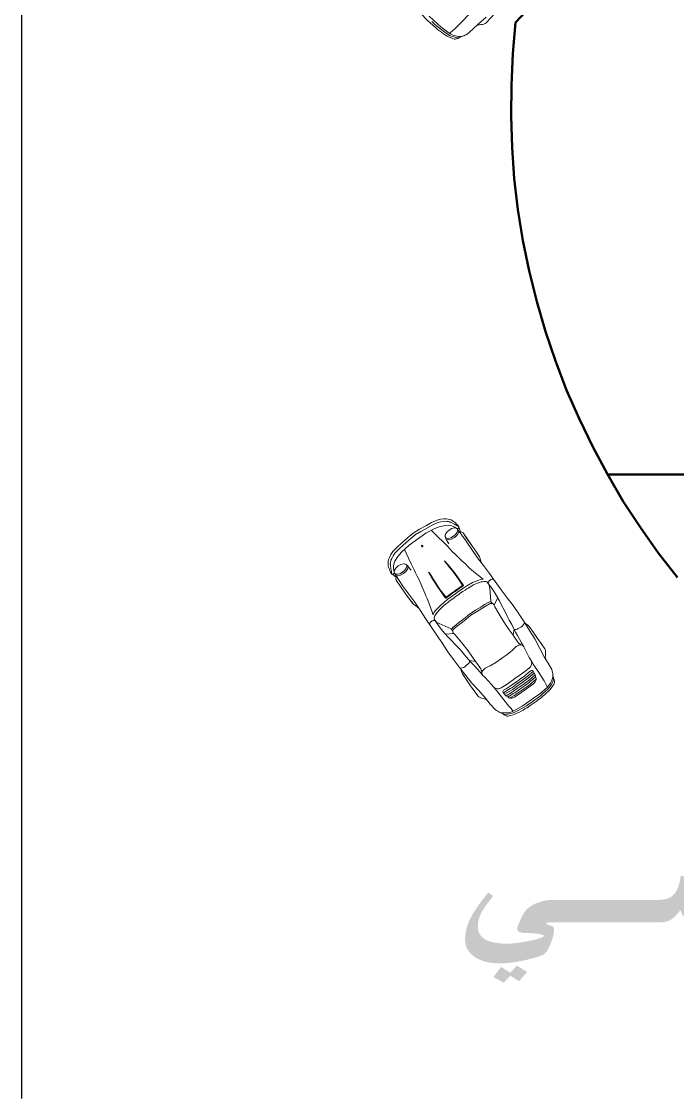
# Model space of a CAD drawing. Header units: metres. Extents: x -24.2 to 51.5, y -28.6 to 30.1.
# Drawn here: x -24.25 to -12.29, y -28.57 to -8.94 of the extents above; entities that cross this region are included whole.
import ezdxf

# ---------------------------------------------------------------- set-up
doc = ezdxf.new("R2010")
doc.units = ezdxf.units.M
for name, color, linetype in [('GF-BLACK', 250, 'Continuous'), ('GF-GRAY', 8, 'Continuous'), ('GF-TEXT-PDF', 200, 'Continuous')]:
    doc.layers.add(name, color=color, linetype=linetype)

msp = doc.modelspace()

# ---------------------------------------------------------------- hatches: boundary and pattern name
at = {"layer": 'GF-TEXT-PDF', "true_color": 0xb82e00}
h = msp.add_hatch(color=22, dxfattribs=at)
h.paths.add_polyline_path([(-10.355, -25.36), (-11.953, -25.36), (-11.964, -25.36), (-11.975, -25.359), (-11.985, -25.358), (-11.996, -25.357), (-12.006, -25.356), (-12.016, -25.354), (-12.026, -25.352), (-12.035, -25.35), (-12.045, -25.348), (-12.054, -25.345), (-12.062, -25.342), (-12.071, -25.338), (-12.079, -25.335), (-12.087, -25.331), (-12.095, -25.326), (-12.103, -25.322), (-12.11, -25.317), (-12.117, -25.312), (-12.124, -25.306), (-12.13, -25.301), (-12.135, -25.296), (-12.141, -25.29), (-12.147, -25.284), (-12.152, -25.278), (-12.158, -25.272), (-12.163, -25.265), (-12.168, -25.258), (-12.173, -25.251), (-12.178, -25.244), (-12.183, -25.236), (-12.188, -25.228), (-12.193, -25.219), (-12.198, -25.211), (-12.203, -25.202), (-12.207, -25.193), (-12.212, -25.183), (-12.216, -25.174), (-12.221, -25.164), (-12.225, -25.153), (-12.229, -25.143), (-12.233, -25.132), (-12.241, -25.143), (-12.249, -25.154), (-12.257, -25.164), (-12.265, -25.174), (-12.273, -25.184), (-12.281, -25.194), (-12.289, -25.203), (-12.297, -25.212), (-12.304, -25.221), (-12.312, -25.229), (-12.32, -25.237), (-12.328, -25.245), (-12.335, -25.252), (-12.343, -25.259), (-12.35, -25.266), (-12.358, -25.273), (-12.366, -25.279), (-12.373, -25.285), (-12.381, -25.291), (-12.388, -25.296), (-12.395, -25.301), (-12.403, -25.306), (-12.41, -25.31), (-12.417, -25.314), (-12.424, -25.318), (-12.432, -25.322), (-12.439, -25.325), (-12.447, -25.328), (-12.455, -25.331), (-12.463, -25.334), (-12.471, -25.337), (-12.479, -25.34), (-12.488, -25.342), (-12.497, -25.344), (-12.506, -25.346), (-12.515, -25.348), (-12.524, -25.35), (-12.534, -25.352), (-12.543, -25.353), (-12.553, -25.354), (-12.564, -25.355), (-12.574, -25.356), (-12.584, -25.357), (-12.595, -25.357), (-12.606, -25.358), (-12.617, -25.358), (-12.629, -25.358), (-12.844, -25.36), (-12.844, -24.949), (-12.629, -24.948), (-12.614, -24.948), (-12.6, -24.947), (-12.586, -24.947), (-12.573, -24.945), (-12.559, -24.944), (-12.546, -24.942), (-12.534, -24.94), (-12.521, -24.938), (-12.509, -24.936), (-12.497, -24.933), (-12.486, -24.93), (-12.475, -24.926), (-12.464, -24.922), (-12.453, -24.918), (-12.443, -24.914), (-12.433, -24.909), (-12.423, -24.904), (-12.414, -24.899), (-12.404, -24.893), (-12.396, -24.887), (-12.387, -24.881), (-12.379, -24.875), (-12.371, -24.868), (-12.363, -24.861), (-12.354, -24.852), (-12.346, -24.843), (-12.338, -24.833), (-12.33, -24.822), (-12.322, -24.812), (-12.315, -24.8), (-12.308, -24.788), (-12.301, -24.776), (-12.294, -24.763), (-12.288, -24.75), (-12.282, -24.736), (-12.276, -24.722), (-12.271, -24.707), (-12.266, -24.691), (-12.261, -24.675), (-12.256, -24.659), (-12.251, -24.642), (-12.247, -24.624), (-12.243, -24.606), (-12.239, -24.588), (-12.236, -24.569), (-12.233, -24.549), (-12.23, -24.529), (-12.227, -24.509), (-12.125, -24.524), (-12.126, -24.536), (-12.127, -24.547), (-12.127, -24.558), (-12.128, -24.568), (-12.129, -24.578), (-12.129, -24.587), (-12.13, -24.595), (-12.13, -24.604), (-12.131, -24.611), (-12.131, -24.623), (-12.132, -24.635), (-12.133, -24.647), (-12.133, -24.658), (-12.134, -24.669), (-12.134, -24.68), (-12.135, -24.69), (-12.135, -24.701), (-12.136, -24.71), (-12.136, -24.72), (-12.136, -24.729), (-12.136, -24.738), (-12.137, -24.747), (-12.137, -24.755), (-12.137, -24.763), (-12.137, -24.77), (-12.137, -24.782), (-12.136, -24.793), (-12.135, -24.803), (-12.134, -24.813), (-12.132, -24.823), (-12.13, -24.833), (-12.127, -24.842), (-12.124, -24.851), (-12.12, -24.859), (-12.117, -24.867), (-12.112, -24.875), (-12.108, -24.883), (-12.103, -24.89), (-12.097, -24.896), (-12.092, -24.903), (-12.085, -24.909), (-12.078, -24.915), (-12.071, -24.921), (-12.063, -24.926), (-12.056, -24.93), (-12.047, -24.934), (-12.039, -24.938), (-12.03, -24.941), (-12.021, -24.943), (-12.012, -24.946), (-12.003, -24.947), (-11.993, -24.948), (-11.983, -24.949), (-11.972, -24.949), (-11.963, -24.949), (-11.953, -24.949), (-11.943, -24.948), (-11.934, -24.947), (-11.924, -24.946), (-11.915, -24.945), (-11.906, -24.943), (-11.897, -24.941), (-11.888, -24.939), (-11.879, -24.936), (-11.87, -24.933), (-11.861, -24.93), (-11.853, -24.927), (-11.844, -24.923), (-11.836, -24.919), (-11.83, -24.917), (-11.825, -24.914), (-11.819, -24.911), (-11.813, -24.907), (-11.807, -24.904), (-11.8, -24.9), (-11.793, -24.896), (-11.786, -24.892), (-11.779, -24.888), (-11.771, -24.883), (-11.763, -24.878), (-11.755, -24.873), (-11.747, -24.868), (-11.738, -24.862), (-11.73, -24.856), (-11.72, -24.85), (-11.711, -24.844), (-11.702, -24.838), (-11.692, -24.831), (-11.682, -24.824), (-11.671, -24.817), (-11.661, -24.81), (-11.65, -24.802), (-11.639, -24.794), (-11.099, -24.409), (-11.088, -24.402), (-11.078, -24.394), (-11.068, -24.387), (-11.059, -24.381), (-11.05, -24.374), (-11.041, -24.368), (-11.032, -24.362), (-11.024, -24.356), (-11.015, -24.351), (-11.008, -24.346), (-11, -24.341), (-10.993, -24.336), (-10.986, -24.332), (-10.979, -24.327), (-10.973, -24.323), (-10.967, -24.319), (-10.961, -24.316), (-10.956, -24.313), (-10.946, -24.307), (-10.936, -24.302), (-10.927, -24.296), (-10.917, -24.292), (-10.908, -24.287), (-10.899, -24.283), (-10.889, -24.278), (-10.88, -24.275), (-10.87, -24.271), (-10.861, -24.268), (-10.852, -24.264), (-10.843, -24.262), (-10.833, -24.259), (-10.824, -24.257), (-10.815, -24.254), (-10.806, -24.253), (-10.797, -24.251), (-10.788, -24.249), (-10.779, -24.248), (-10.77, -24.247), (-10.761, -24.247), (-10.752, -24.246), (-10.743, -24.246), (-10.729, -24.247), (-10.715, -24.247), (-10.702, -24.248), (-10.688, -24.25), (-10.675, -24.252), (-10.663, -24.254), (-10.65, -24.256), (-10.638, -24.26), (-10.626, -24.263), (-10.614, -24.267), (-10.602, -24.271), (-10.591, -24.276), (-10.58, -24.281), (-10.569, -24.287), (-10.558, -24.293), (-10.548, -24.299), (-10.538, -24.306), (-10.528, -24.313), (-10.518, -24.321), (-10.508, -24.329), (-10.499, -24.338), (-10.49, -24.346), (-10.481, -24.356), (-10.473, -24.365), (-10.463, -24.377), (-10.454, -24.389), (-10.445, -24.402), (-10.437, -24.416), (-10.429, -24.429), (-10.421, -24.443), (-10.414, -24.458), (-10.407, -24.473), (-10.401, -24.489), (-10.395, -24.505), (-10.39, -24.522), (-10.385, -24.539), (-10.38, -24.557), (-10.376, -24.575), (-10.372, -24.593), (-10.368, -24.612), (-10.365, -24.632), (-10.362, -24.652), (-10.36, -24.673), (-10.358, -24.694), (-10.357, -24.715), (-10.356, -24.737), (-10.355, -24.76), (-10.355, -24.783)])
h.paths.add_polyline_path([(-10.566, -24.797), (-10.567, -24.79), (-10.568, -24.782), (-10.569, -24.775), (-10.572, -24.768), (-10.575, -24.762), (-10.578, -24.755), (-10.582, -24.749), (-10.587, -24.742), (-10.593, -24.736), (-10.599, -24.73), (-10.606, -24.724), (-10.614, -24.719), (-10.622, -24.713), (-10.631, -24.708), (-10.641, -24.703), (-10.651, -24.698), (-10.662, -24.693), (-10.673, -24.688), (-10.682, -24.685), (-10.691, -24.682), (-10.699, -24.679), (-10.708, -24.676), (-10.717, -24.674), (-10.726, -24.671), (-10.735, -24.669), (-10.744, -24.667), (-10.754, -24.665), (-10.763, -24.663), (-10.772, -24.661), (-10.782, -24.66), (-10.792, -24.659), (-10.801, -24.658), (-10.811, -24.656), (-10.821, -24.656), (-10.831, -24.655), (-10.842, -24.654), (-10.852, -24.654), (-10.862, -24.654), (-10.873, -24.654), (-10.881, -24.654), (-10.889, -24.654), (-10.898, -24.655), (-10.906, -24.655), (-10.915, -24.656), (-10.924, -24.658), (-10.933, -24.659), (-10.942, -24.661), (-10.951, -24.663), (-10.96, -24.665), (-10.969, -24.667), (-10.978, -24.67), (-10.988, -24.672), (-10.997, -24.675), (-11.007, -24.678), (-11.016, -24.682), (-11.026, -24.686), (-11.036, -24.689), (-11.046, -24.693), (-11.056, -24.698), (-11.066, -24.702), (-11.076, -24.707), (-11.086, -24.712), (-11.097, -24.717), (-11.107, -24.723), (-11.118, -24.729), (-11.129, -24.735), (-11.141, -24.741), (-11.153, -24.748), (-11.166, -24.756), (-11.179, -24.763), (-11.192, -24.771), (-11.206, -24.78), (-11.22, -24.788), (-11.234, -24.797), (-11.249, -24.807), (-11.264, -24.817), (-11.28, -24.827), (-11.296, -24.838), (-11.312, -24.849), (-11.329, -24.86), (-11.346, -24.872), (-11.364, -24.884), (-11.382, -24.896), (-11.4, -24.909), (-11.419, -24.922), (-11.438, -24.936), (-11.458, -24.949), (-11.063, -24.949), (-11.022, -24.949), (-10.983, -24.948), (-10.946, -24.947), (-10.911, -24.945), (-10.877, -24.943), (-10.845, -24.94), (-10.815, -24.936), (-10.787, -24.932), (-10.76, -24.928), (-10.735, -24.923), (-10.712, -24.917), (-10.69, -24.911), (-10.671, -24.905), (-10.652, -24.898), (-10.636, -24.89), (-10.621, -24.882), (-10.609, -24.873), (-10.597, -24.864), (-10.588, -24.854), (-10.58, -24.844), (-10.574, -24.833), (-10.57, -24.821), (-10.567, -24.809)])
for points in [[(-14.401, -25.36), (-14.557, -25.36), (-14.57, -25.36), (-14.582, -25.36), (-14.594, -25.36), (-14.605, -25.36), (-14.615, -25.36), (-14.624, -25.361), (-14.633, -25.361), (-14.641, -25.362), (-14.648, -25.362), (-14.654, -25.363), (-14.664, -25.365), (-14.673, -25.367), (-14.679, -25.371), (-14.682, -25.376), (-14.683, -25.383), (-14.675, -25.388), (-14.666, -25.392), (-14.658, -25.397), (-14.649, -25.401), (-14.641, -25.404), (-14.633, -25.408), (-14.625, -25.411), (-14.617, -25.414), (-14.609, -25.416), (-14.601, -25.418), (-14.589, -25.422), (-14.578, -25.426), (-14.569, -25.43), (-14.562, -25.434), (-14.555, -25.439), (-14.551, -25.444), (-14.547, -25.45), (-14.544, -25.457), (-14.541, -25.465), (-14.54, -25.474), (-14.539, -25.484), (-14.538, -25.495), (-14.539, -25.504), (-14.539, -25.513), (-14.539, -25.522), (-14.54, -25.532), (-14.541, -25.541), (-14.542, -25.551), (-14.544, -25.561), (-14.545, -25.571), (-14.547, -25.581), (-14.549, -25.591), (-14.551, -25.602), (-14.554, -25.612), (-14.556, -25.623), (-14.559, -25.634), (-14.562, -25.645), (-14.566, -25.656), (-14.569, -25.667), (-14.573, -25.679), (-14.577, -25.69), (-14.581, -25.702), (-14.585, -25.714), (-14.59, -25.726), (-14.595, -25.738), (-14.6, -25.751), (-14.605, -25.763), (-14.61, -25.776), (-14.615, -25.788), (-14.621, -25.799), (-14.626, -25.81), (-14.631, -25.821), (-14.637, -25.831), (-14.642, -25.841), (-14.647, -25.85), (-14.652, -25.859), (-14.657, -25.867), (-14.663, -25.875), (-14.668, -25.883), (-14.673, -25.89), (-14.678, -25.897), (-14.683, -25.903), (-14.689, -25.909), (-14.694, -25.915), (-14.699, -25.92), (-14.704, -25.924), (-14.709, -25.929), (-14.714, -25.932), (-14.719, -25.936), (-14.725, -25.94), (-14.73, -25.944), (-14.737, -25.948), (-14.744, -25.952), (-14.752, -25.956), (-14.761, -25.96), (-14.771, -25.964), (-14.781, -25.969), (-14.792, -25.973), (-14.804, -25.977), (-14.817, -25.982), (-14.83, -25.986), (-14.844, -25.991), (-14.859, -25.995), (-14.875, -26), (-14.891, -26.005), (-14.909, -26.009), (-14.927, -26.014), (-14.945, -26.019), (-14.965, -26.024), (-14.985, -26.029), (-15.006, -26.034), (-15.028, -26.039), (-15.051, -26.044), (-15.073, -26.049), (-15.096, -26.054), (-15.118, -26.058), (-15.14, -26.062), (-15.162, -26.067), (-15.184, -26.071), (-15.205, -26.074), (-15.226, -26.078), (-15.246, -26.081), (-15.267, -26.084), (-15.287, -26.087), (-15.307, -26.09), (-15.327, -26.092), (-15.346, -26.094), (-15.365, -26.096), (-15.384, -26.098), (-15.402, -26.1), (-15.421, -26.101), (-15.439, -26.102), (-15.457, -26.103), (-15.474, -26.104), (-15.491, -26.105), (-15.508, -26.105), (-15.525, -26.105), (-15.549, -26.105), (-15.572, -26.104), (-15.594, -26.103), (-15.617, -26.102), (-15.639, -26.1), (-15.66, -26.098), (-15.681, -26.095), (-15.702, -26.092), (-15.723, -26.088), (-15.743, -26.084), (-15.762, -26.08), (-15.782, -26.075), (-15.8, -26.07), (-15.819, -26.065), (-15.837, -26.059), (-15.855, -26.053), (-15.872, -26.046), (-15.889, -26.039), (-15.906, -26.031), (-15.922, -26.023), (-15.938, -26.015), (-15.954, -26.006), (-15.969, -25.997), (-15.984, -25.987), (-15.998, -25.977), (-16.012, -25.967), (-16.025, -25.956), (-16.037, -25.946), (-16.049, -25.935), (-16.06, -25.924), (-16.071, -25.912), (-16.081, -25.9), (-16.09, -25.888), (-16.099, -25.876), (-16.107, -25.864), (-16.115, -25.851), (-16.122, -25.838), (-16.128, -25.825), (-16.134, -25.811), (-16.139, -25.798), (-16.144, -25.784), (-16.148, -25.769), (-16.151, -25.755), (-16.154, -25.74), (-16.156, -25.725), (-16.157, -25.71), (-16.158, -25.694), (-16.159, -25.679), (-16.159, -25.663), (-16.158, -25.648), (-16.158, -25.633), (-16.157, -25.618), (-16.155, -25.602), (-16.154, -25.587), (-16.152, -25.572), (-16.15, -25.557), (-16.148, -25.543), (-16.145, -25.528), (-16.143, -25.513), (-16.139, -25.498), (-16.136, -25.484), (-16.133, -25.469), (-16.129, -25.454), (-16.125, -25.44), (-16.12, -25.426), (-16.115, -25.411), (-16.11, -25.397), (-16.105, -25.383), (-16.1, -25.368), (-16.094, -25.354), (-16.088, -25.34), (-16.082, -25.326), (-16.074, -25.309), (-16.065, -25.292), (-16.056, -25.274), (-16.046, -25.256), (-16.036, -25.237), (-16.025, -25.218), (-16.014, -25.199), (-16.002, -25.179), (-15.989, -25.159), (-15.976, -25.139), (-15.963, -25.118), (-15.949, -25.097), (-15.934, -25.075), (-15.919, -25.053), (-15.903, -25.031), (-15.887, -25.008), (-15.87, -24.985), (-15.852, -24.962), (-15.834, -24.938), (-15.816, -24.914), (-15.797, -24.889), (-15.777, -24.865), (-15.757, -24.839), (-15.736, -24.814), (-15.646, -24.878), (-15.659, -24.894), (-15.672, -24.91), (-15.684, -24.925), (-15.696, -24.94), (-15.708, -24.955), (-15.719, -24.97), (-15.73, -24.984), (-15.741, -24.999), (-15.751, -25.012), (-15.761, -25.026), (-15.771, -25.039), (-15.78, -25.053), (-15.789, -25.066), (-15.797, -25.078), (-15.806, -25.091), (-15.814, -25.103), (-15.821, -25.115), (-15.829, -25.126), (-15.836, -25.138), (-15.842, -25.149), (-15.848, -25.16), (-15.854, -25.171), (-15.86, -25.181), (-15.865, -25.191), (-15.87, -25.201), (-15.875, -25.211), (-15.88, -25.221), (-15.884, -25.231), (-15.888, -25.241), (-15.892, -25.251), (-15.896, -25.261), (-15.899, -25.271), (-15.903, -25.281), (-15.906, -25.291), (-15.908, -25.301), (-15.911, -25.311), (-15.914, -25.321), (-15.916, -25.331), (-15.918, -25.341), (-15.92, -25.35), (-15.921, -25.36), (-15.923, -25.37), (-15.924, -25.38), (-15.925, -25.39), (-15.925, -25.399), (-15.926, -25.409), (-15.926, -25.419), (-15.926, -25.429), (-15.926, -25.442), (-15.925, -25.455), (-15.924, -25.468), (-15.923, -25.48), (-15.921, -25.492), (-15.918, -25.504), (-15.915, -25.516), (-15.912, -25.527), (-15.908, -25.538), (-15.903, -25.549), (-15.898, -25.559), (-15.893, -25.569), (-15.887, -25.579), (-15.881, -25.589), (-15.874, -25.598), (-15.867, -25.607), (-15.859, -25.616), (-15.851, -25.624), (-15.843, -25.632), (-15.834, -25.64), (-15.824, -25.647), (-15.814, -25.655), (-15.804, -25.661), (-15.793, -25.668), (-15.781, -25.674), (-15.77, -25.681), (-15.757, -25.686), (-15.744, -25.692), (-15.731, -25.697), (-15.717, -25.702), (-15.703, -25.707), (-15.688, -25.711), (-15.672, -25.716), (-15.656, -25.719), (-15.64, -25.723), (-15.623, -25.726), (-15.606, -25.73), (-15.588, -25.732), (-15.569, -25.735), (-15.55, -25.737), (-15.531, -25.739), (-15.511, -25.741), (-15.49, -25.743), (-15.469, -25.744), (-15.448, -25.745), (-15.426, -25.745), (-15.403, -25.746), (-15.38, -25.746), (-15.368, -25.746), (-15.355, -25.746), (-15.342, -25.745), (-15.329, -25.744), (-15.315, -25.744), (-15.301, -25.743), (-15.286, -25.741), (-15.271, -25.74), (-15.256, -25.739), (-15.24, -25.737), (-15.224, -25.735), (-15.208, -25.733), (-15.191, -25.73), (-15.173, -25.728), (-15.156, -25.725), (-15.138, -25.722), (-15.119, -25.719), (-15.1, -25.716), (-15.081, -25.713), (-15.061, -25.709), (-15.041, -25.706), (-15.021, -25.702), (-15, -25.697), (-14.979, -25.693), (-14.958, -25.689), (-14.938, -25.684), (-14.919, -25.68), (-14.901, -25.676), (-14.883, -25.672), (-14.867, -25.668), (-14.851, -25.663), (-14.836, -25.659), (-14.823, -25.655), (-14.81, -25.651), (-14.798, -25.648), (-14.787, -25.644), (-14.776, -25.64), (-14.767, -25.636), (-14.759, -25.632), (-14.751, -25.629), (-14.744, -25.625), (-14.739, -25.622), (-14.734, -25.618), (-14.73, -25.615), (-14.727, -25.611), (-14.724, -25.608), (-14.723, -25.604), (-14.723, -25.601), (-14.723, -25.598), (-14.725, -25.595), (-14.729, -25.592), (-14.733, -25.589), (-14.74, -25.587), (-14.747, -25.584), (-14.756, -25.581), (-14.766, -25.578), (-14.778, -25.576), (-14.791, -25.573), (-14.805, -25.57), (-14.821, -25.568), (-14.83, -25.567), (-14.839, -25.565), (-14.848, -25.564), (-14.857, -25.563), (-14.866, -25.562), (-14.876, -25.561), (-14.885, -25.56), (-14.894, -25.559), (-14.904, -25.558), (-14.914, -25.557), (-14.924, -25.557), (-14.933, -25.556), (-14.943, -25.555), (-14.953, -25.555), (-14.963, -25.554), (-14.974, -25.554), (-14.984, -25.554), (-14.994, -25.553), (-15.005, -25.553), (-15.015, -25.553), (-15.026, -25.553), (-15.036, -25.553), (-15.051, -25.553), (-15.065, -25.552), (-15.078, -25.552), (-15.091, -25.551), (-15.103, -25.549), (-15.114, -25.548), (-15.125, -25.546), (-15.135, -25.544), (-15.145, -25.541), (-15.153, -25.539), (-15.161, -25.536), (-15.169, -25.532), (-15.176, -25.529), (-15.182, -25.525), (-15.187, -25.521), (-15.192, -25.516), (-15.197, -25.512), (-15.2, -25.507), (-15.203, -25.501), (-15.205, -25.496), (-15.207, -25.49), (-15.208, -25.484), (-15.208, -25.477), (-15.208, -25.472), (-15.207, -25.466), (-15.206, -25.46), (-15.205, -25.453), (-15.203, -25.445), (-15.201, -25.437), (-15.198, -25.429), (-15.195, -25.42), (-15.191, -25.41), (-15.188, -25.4), (-15.183, -25.389), (-15.178, -25.378), (-15.173, -25.366), (-15.168, -25.353), (-15.163, -25.344), (-15.159, -25.335), (-15.155, -25.327), (-15.151, -25.318), (-15.147, -25.309), (-15.143, -25.3), (-15.139, -25.291), (-15.134, -25.282), (-15.13, -25.273), (-15.126, -25.265), (-15.122, -25.256), (-15.117, -25.247), (-15.113, -25.238), (-15.109, -25.229), (-15.104, -25.219), (-15.099, -25.209), (-15.093, -25.199), (-15.087, -25.189), (-15.081, -25.179), (-15.074, -25.169), (-15.067, -25.16), (-15.06, -25.151), (-15.053, -25.142), (-15.045, -25.133), (-15.036, -25.124), (-15.027, -25.116), (-15.018, -25.107), (-15.009, -25.099), (-14.999, -25.091), (-14.989, -25.083), (-14.979, -25.076), (-14.968, -25.068), (-14.957, -25.061), (-14.945, -25.054), (-14.933, -25.047), (-14.921, -25.04), (-14.908, -25.033), (-14.895, -25.027), (-14.882, -25.02), (-14.869, -25.014), (-14.856, -25.008), (-14.842, -25.003), (-14.829, -24.998), (-14.816, -24.993), (-14.802, -24.988), (-14.789, -24.984), (-14.775, -24.98), (-14.761, -24.976), (-14.748, -24.972), (-14.734, -24.969), (-14.72, -24.966), (-14.706, -24.963), (-14.693, -24.96), (-14.679, -24.958), (-14.665, -24.956), (-14.651, -24.954), (-14.637, -24.953), (-14.623, -24.952), (-14.608, -24.951), (-14.594, -24.95), (-14.58, -24.95), (-14.566, -24.949), (-14.401, -24.949)], [(-14.012, -25.36), (-14.504, -25.36), (-14.504, -24.949), (-14.012, -24.949)], [(-13.61, -25.36), (-14.102, -25.36), (-14.102, -24.949), (-13.61, -24.949)], [(-13.24, -25.36), (-13.731, -25.36), (-13.731, -24.949), (-13.24, -24.949)], [(-12.838, -25.36), (-13.33, -25.36), (-13.33, -24.949), (-12.838, -24.949)], [(-12.745, -25.36), (-13.237, -25.36), (-13.237, -24.949), (-12.745, -24.949)], [(-15.027, -26.263), (-15.175, -26.431), (-15.335, -26.331), (-15.453, -26.458), (-15.643, -26.354), (-15.501, -26.171), (-15.335, -26.277), (-15.217, -26.144)]]:
    msp.add_hatch(color=22, dxfattribs=at).paths.add_polyline_path(points)

# ---------------------------------------------------------------- linework, layer by layer
at = {"layer": 'GF-BLACK', "lineweight": 50, "true_color": 0x000000}
for p, q in [((-15.237, -8.961), (-13.119, -6.68)), ((-13.559, -17.198), (11.097, -17.198))]:
    msp.add_line(p, q, dxfattribs=at)
at = {"layer": 'GF-BLACK', "lineweight": 25, "true_color": 0x000000}
msp.add_lwpolyline([(11.097, 30.088), (-24.246, 30.088), (-24.246, -28.567)], dxfattribs=at)
at = {"layer": 'GF-BLACK', "lineweight": 50, "true_color": 0x000000}
msp.add_lwpolyline([(-15.237, -8.961), (-15.291, -9.528), (-15.315, -10.102), (-15.321, -10.669), (-15.303, -11.236), (-15.261, -11.803), (-15.195, -12.371), (-15.104, -12.932), (-14.99, -13.487), (-14.851, -14.042), (-14.694, -14.591), (-14.513, -15.128), (-14.308, -15.659), (-14.078, -16.178), (-13.831, -16.691), (-13.565, -17.192), (-13.276, -17.687), (-12.962, -18.164), (-12.636, -18.622), (-12.286, -19.075)], dxfattribs=at)
at = {"layer": 'GF-GRAY', "lineweight": 13, "true_color": 0x808080}
for p, q in [((-15.858, -19.081), (-15.828, -19.105)), ((-15.738, -19.177), (-15.732, -19.159)), ((-15.563, -19.437), (-15.629, -19.576)), ((-16.752, -19.715), (-16.746, -19.751)), ((-16.516, -20.107), (-16.365, -20.095))]:
    msp.add_line(p, q, dxfattribs=at)
for points in [[(-17.096, -8.466), (-17.108, -8.496), (-17.12, -8.521), (-17.12, -8.545), (-17.12, -8.563), (-17.108, -8.593), (-17.096, -8.617), (-17.077, -8.653), (-17.053, -8.684), (-17.029, -8.714), (-17.005, -8.744), (-16.975, -8.78), (-16.945, -8.816), (-16.915, -8.846), (-16.89, -8.877), (-16.842, -8.925), (-16.794, -8.967)], [(-15.4, -8.527), (-15.412, -8.563), (-15.436, -8.605), (-15.527, -8.702), (-15.617, -8.798), (-15.696, -8.883), (-15.774, -8.967), (-15.792, -8.979), (-15.816, -8.991), (-15.84, -8.997), (-15.871, -8.997), (-15.895, -9.003), (-15.919, -9.003), (-15.937, -9.009), (-15.955, -9.021)], [(-16.45, -9.16), (-16.396, -9.118), (-16.347, -9.076), (-16.221, -8.949), (-16.094, -8.822)], [(-15.774, -8.865), (-15.913, -8.985), (-16.015, -9.082), (-16.118, -9.172), (-16.142, -9.184), (-16.166, -9.19), (-16.184, -9.203), (-16.208, -9.209), (-16.239, -9.215), (-16.275, -9.215), (-16.305, -9.209), (-16.335, -9.203), (-16.365, -9.196), (-16.396, -9.184), (-16.42, -9.172), (-16.45, -9.154), (-16.601, -9.04), (-16.655, -8.991), (-16.812, -8.846)], [(-16.269, -9.233), (-16.293, -9.251), (-16.317, -9.257), (-16.341, -9.263), (-16.359, -9.263), (-16.39, -9.251), (-16.414, -9.239), (-16.45, -9.227), (-16.486, -9.209), (-16.516, -9.19), (-16.552, -9.166), (-16.589, -9.136), (-16.625, -9.112), (-16.661, -9.088), (-16.691, -9.058), (-16.74, -9.015), (-16.794, -8.967)], [(-16.227, -9.209), (-16.251, -9.227), (-16.275, -9.239), (-16.311, -9.239), (-16.347, -9.227), (-16.39, -9.215), (-16.432, -9.203), (-16.48, -9.172), (-16.528, -9.136), (-16.577, -9.1), (-16.625, -9.064), (-16.673, -9.028), (-16.721, -8.985), (-16.746, -8.961), (-16.764, -8.943)], [(-17.108, -18.266), (-16.987, -18.194), (-16.86, -18.127), (-16.77, -18.073), (-16.667, -18.031), (-16.607, -18.013), (-16.546, -18.007), (-16.504, -18.007), (-16.468, -18.013), (-16.444, -18.019), (-16.414, -18.025), (-16.396, -18.037), (-16.371, -18.055), (-16.347, -18.067), (-16.329, -18.085), (-16.317, -18.103), (-16.299, -18.115), (-16.287, -18.133), (-16.275, -18.152)], [(-17.083, -18.302), (-16.963, -18.236), (-16.842, -18.17), (-16.746, -18.115), (-16.655, -18.073), (-16.601, -18.061), (-16.54, -18.055), (-16.504, -18.049), (-16.486, -18.055)], [(-16.305, -18.188), (-16.221, -18.302), (-16.136, -18.411), (-16.033, -18.562), (-15.931, -18.713), (-15.822, -18.858), (-15.714, -19.002), (-15.611, -19.147), (-15.502, -19.298), (-15.394, -19.443), (-15.279, -19.582), (-15.177, -19.733), (-15.08, -19.883), (-14.984, -20.04), (-14.887, -20.191), (-14.802, -20.354), (-14.718, -20.517), (-14.646, -20.632), (-14.579, -20.752), (-14.573, -20.777), (-14.567, -20.807), (-14.561, -20.825), (-14.561, -20.849), (-14.561, -20.879), (-14.567, -20.915), (-14.579, -20.946), (-14.591, -20.97), (-14.603, -21), (-14.621, -21.024), (-14.64, -21.048), (-14.658, -21.072), (-14.802, -21.199), (-14.869, -21.241), (-15.038, -21.362), (-15.116, -21.416), (-15.279, -21.507), (-15.309, -21.519), (-15.34, -21.531), (-15.37, -21.537), (-15.4, -21.543), (-15.43, -21.543), (-15.46, -21.543), (-15.49, -21.537), (-15.527, -21.531), (-15.545, -21.519), (-15.563, -21.507), (-15.587, -21.495), (-15.605, -21.483), (-15.702, -21.38), (-15.786, -21.271), (-15.907, -21.133), (-16.033, -21), (-16.148, -20.861), (-16.263, -20.716), (-16.371, -20.571), (-16.474, -20.427), (-16.571, -20.276), (-16.673, -20.125), (-16.776, -19.974), (-16.878, -19.823), (-16.975, -19.672), (-17.077, -19.521), (-17.186, -19.377), (-17.295, -19.232), (-17.373, -19.111), (-17.446, -18.996)], [(-17.029, -18.375), (-16.872, -18.266), (-16.709, -18.182), (-16.613, -18.146), (-16.51, -18.127), (-16.468, -18.121), (-16.432, -18.127), (-16.408, -18.133), (-16.377, -18.146), (-16.347, -18.158), (-16.305, -18.188)], [(-16.776, -18.212), (-16.715, -18.272), (-16.649, -18.339), (-16.565, -18.417), (-16.48, -18.502), (-16.438, -18.55), (-16.396, -18.598), (-16.335, -18.652), (-16.281, -18.707), (-16.215, -18.773), (-16.148, -18.833), (-16.112, -18.87), (-16.076, -18.906), (-15.967, -18.996), (-15.858, -19.081)], [(-16.51, -18.381), (-16.462, -18.387), (-16.408, -18.375), (-16.353, -18.345), (-16.305, -18.302), (-16.281, -18.26), (-16.269, -18.23)], [(-16.486, -18.055), (-16.474, -18.055), (-16.462, -18.055), (-16.45, -18.061), (-16.438, -18.061), (-16.432, -18.067), (-16.42, -18.073), (-16.414, -18.073), (-16.402, -18.079), (-16.39, -18.085), (-16.377, -18.091), (-16.365, -18.097), (-16.353, -18.103), (-16.317, -18.127), (-16.275, -18.152)], [(-16.275, -18.152), (-16.275, -18.17), (-16.287, -18.176), (-16.305, -18.194)], [(-16.275, -18.17), (-16.263, -18.188), (-16.257, -18.206), (-16.251, -18.224), (-16.251, -18.242), (-16.245, -18.254), (-16.245, -18.266)], [(-16.251, -18.242), (-16.221, -18.248), (-16.196, -18.26)], [(-17.108, -18.266), (-17.216, -18.357), (-17.319, -18.447), (-17.397, -18.52), (-17.476, -18.598), (-17.512, -18.652), (-17.536, -18.707), (-17.554, -18.743), (-17.56, -18.779), (-17.56, -18.809), (-17.56, -18.833), (-17.56, -18.864), (-17.554, -18.888), (-17.542, -18.912), (-17.536, -18.936), (-17.524, -18.96), (-17.518, -18.978), (-17.506, -18.996), (-17.494, -19.015)], [(-17.077, -18.302), (-17.186, -18.393), (-17.289, -18.483), (-17.367, -18.556), (-17.44, -18.628), (-17.47, -18.677), (-17.494, -18.725), (-17.512, -18.761), (-17.512, -18.779)], [(-17.029, -18.375), (-17.18, -18.483), (-17.319, -18.61), (-17.385, -18.689), (-17.44, -18.779), (-17.452, -18.815), (-17.464, -18.858), (-17.464, -18.882), (-17.464, -18.912), (-17.458, -18.942), (-17.446, -18.996)], [(-16.522, -18.315), (-16.522, -18.333), (-16.516, -18.345), (-16.492, -18.399), (-16.456, -18.459)], [(-16.196, -18.26), (-16.033, -18.49), (-15.949, -18.61), (-15.901, -18.683)], [(-16.196, -18.26), (-16.118, -18.375), (-16.033, -18.49), (-15.991, -18.55), (-15.949, -18.61), (-15.925, -18.646), (-15.901, -18.683)], [(-17.265, -18.562), (-17.228, -18.64), (-17.192, -18.719), (-17.144, -18.827), (-17.09, -18.936), (-17.065, -18.99), (-17.035, -19.051), (-16.999, -19.117), (-16.963, -19.19), (-16.927, -19.274), (-16.89, -19.358), (-16.872, -19.407), (-16.848, -19.455), (-16.8, -19.582), (-16.752, -19.715)], [(-16.951, -18.483), (-16.921, -18.502), (-16.933, -18.508)], [(-16.951, -18.483), (-16.945, -18.52), (-16.933, -18.508)], [(-17.512, -18.779), (-17.518, -18.791), (-17.518, -18.803), (-17.524, -18.815), (-17.524, -18.827), (-17.518, -18.833), (-17.518, -18.846), (-17.518, -18.858), (-17.518, -18.87), (-17.518, -18.882), (-17.512, -18.894), (-17.512, -18.906), (-17.512, -18.918), (-17.5, -18.966), (-17.494, -19.015)], [(-17.258, -18.827), (-17.234, -18.84), (-17.228, -18.846), (-17.192, -18.888), (-17.144, -18.942)], [(-16.534, -18.773), (-16.468, -18.846), (-16.341, -19.002), (-16.245, -19.141), (-16.208, -19.19), (-16.19, -19.22), (-16.196, -19.232), (-16.202, -19.232), (-16.275, -19.28), (-16.323, -19.316), (-16.353, -19.334)], [(-16.534, -18.773), (-16.528, -18.785), (-16.498, -18.821), (-16.438, -18.9), (-16.396, -18.948), (-16.353, -19.002), (-16.299, -19.081), (-16.257, -19.141), (-16.227, -19.19), (-16.208, -19.22), (-16.233, -19.238), (-16.263, -19.256), (-16.287, -19.274), (-16.311, -19.292), (-16.341, -19.31), (-16.359, -19.328)], [(-15.907, -18.671), (-15.901, -18.689), (-15.895, -18.695), (-15.889, -18.707), (-15.883, -18.731), (-15.877, -18.749), (-15.877, -18.761), (-15.871, -18.773), (-15.865, -18.791), (-15.858, -18.803), (-15.852, -18.815), (-15.846, -18.827)], [(-17.494, -19.015), (-17.476, -19.021), (-17.464, -19.008), (-17.446, -18.996)], [(-17.476, -19.021), (-17.464, -19.033), (-17.446, -19.045), (-17.433, -19.057), (-17.415, -19.069), (-17.403, -19.069), (-17.397, -19.075)], [(-17.337, -19.033), (-17.391, -19.045), (-17.415, -19.045)], [(-17.337, -19.033), (-17.283, -19.002), (-17.234, -18.96)], [(-17.198, -18.864), (-17.204, -18.918), (-17.234, -18.96)], [(-16.824, -18.978), (-16.776, -19.063), (-16.667, -19.232), (-16.571, -19.371), (-16.534, -19.425), (-16.51, -19.449), (-16.504, -19.449), (-16.492, -19.437), (-16.426, -19.389), (-16.383, -19.352), (-16.353, -19.334)], [(-16.824, -18.978), (-16.812, -18.984), (-16.788, -19.021), (-16.733, -19.111), (-16.697, -19.165), (-16.661, -19.226), (-16.613, -19.298), (-16.565, -19.358), (-16.528, -19.401), (-16.51, -19.431), (-16.48, -19.413), (-16.456, -19.395), (-16.432, -19.377), (-16.408, -19.358), (-16.377, -19.34), (-16.359, -19.328)], [(-17.415, -19.069), (-17.421, -19.093), (-17.415, -19.123)], [(-17.415, -19.123), (-17.258, -19.352), (-17.168, -19.473), (-17.114, -19.54)], [(-17.415, -19.123), (-17.337, -19.238), (-17.258, -19.352), (-17.216, -19.413), (-17.168, -19.473), (-17.144, -19.509), (-17.114, -19.54)], [(-15.828, -19.105), (-15.852, -19.105), (-15.877, -19.111), (-15.907, -19.123), (-16.021, -19.165), (-16.124, -19.226), (-16.148, -19.238), (-16.184, -19.262), (-16.227, -19.292), (-16.275, -19.322), (-16.329, -19.365)], [(-15.75, -19.165), (-15.756, -19.159), (-15.762, -19.153), (-15.774, -19.147), (-15.78, -19.147), (-15.798, -19.147), (-15.816, -19.147), (-15.84, -19.153), (-15.865, -19.153), (-15.895, -19.165), (-15.949, -19.183), (-16.003, -19.208), (-16.052, -19.238), (-16.1, -19.268), (-16.124, -19.28), (-16.16, -19.304), (-16.202, -19.328), (-16.251, -19.358), (-16.275, -19.383), (-16.305, -19.401)], [(-14.658, -21.072), (-14.688, -21.018), (-14.718, -20.958), (-14.815, -20.807), (-14.917, -20.656), (-14.953, -20.589), (-14.99, -20.529), (-15.026, -20.457), (-15.062, -20.384), (-15.074, -20.36), (-15.086, -20.336), (-15.128, -20.264), (-15.165, -20.197), (-15.201, -20.131), (-15.237, -20.071), (-15.273, -19.998), (-15.309, -19.932), (-15.352, -19.853), (-15.394, -19.781), (-15.442, -19.678), (-15.496, -19.576), (-15.533, -19.497), (-15.575, -19.425), (-15.629, -19.334), (-15.69, -19.244), (-15.72, -19.208), (-15.75, -19.165)], [(-15.659, -19.546), (-15.677, -19.527), (-15.69, -19.515), (-15.69, -19.503), (-15.708, -19.268), (-15.72, -19.22), (-15.738, -19.177)], [(-15.635, -19.111), (-15.647, -19.105), (-15.659, -19.105), (-15.671, -19.105), (-15.69, -19.111), (-15.702, -19.123), (-15.714, -19.129), (-15.726, -19.141), (-15.732, -19.159)], [(-16.715, -19.847), (-16.715, -19.835), (-16.721, -19.829), (-16.721, -19.817), (-16.721, -19.811), (-16.715, -19.793), (-16.709, -19.775), (-16.697, -19.757), (-16.685, -19.733), (-16.661, -19.708), (-16.625, -19.666), (-16.589, -19.624), (-16.546, -19.582), (-16.498, -19.546), (-16.48, -19.533), (-16.45, -19.503), (-16.402, -19.473), (-16.359, -19.443), (-16.335, -19.419), (-16.305, -19.401)], [(-16.528, -19.509), (-16.51, -19.497), (-16.474, -19.467), (-16.432, -19.437), (-16.39, -19.407), (-16.329, -19.365)], [(-17.126, -19.533), (-17.114, -19.546), (-17.108, -19.552), (-17.096, -19.564), (-17.077, -19.576), (-17.065, -19.582), (-17.053, -19.594), (-17.041, -19.6), (-17.029, -19.612), (-17.017, -19.624), (-17.005, -19.63), (-16.993, -19.642)], [(-16.528, -19.509), (-16.619, -19.594), (-16.697, -19.678)], [(-15.69, -19.509), (-15.708, -19.515), (-15.726, -19.521), (-15.804, -19.564), (-15.871, -19.612), (-15.967, -19.672), (-16.064, -19.739)], [(-15.134, -20.3), (-15.152, -20.288), (-15.171, -20.276), (-15.189, -20.258), (-15.207, -20.233), (-15.243, -20.179), (-15.285, -20.125), (-15.352, -20.028), (-15.424, -19.932), (-15.521, -19.775), (-15.617, -19.606), (-15.629, -19.582), (-15.641, -19.558), (-15.647, -19.552), (-15.659, -19.546), (-15.677, -19.546), (-15.69, -19.546), (-15.702, -19.546), (-15.714, -19.552), (-15.786, -19.594), (-15.852, -19.636), (-15.949, -19.702), (-16.052, -19.763)], [(-16.746, -19.751), (-16.733, -19.733), (-16.721, -19.708), (-16.697, -19.678)], [(-16.408, -20.016), (-16.396, -20.004), (-16.383, -19.986), (-16.317, -19.932), (-16.257, -19.883), (-16.16, -19.811), (-16.07, -19.739)], [(-15.852, -20.807), (-15.852, -20.783), (-15.865, -20.764), (-15.871, -20.74), (-15.889, -20.716), (-15.925, -20.662), (-15.967, -20.602), (-16.033, -20.505), (-16.1, -20.408), (-16.215, -20.264), (-16.341, -20.119), (-16.359, -20.101), (-16.377, -20.083), (-16.383, -20.071), (-16.383, -20.058), (-16.383, -20.04), (-16.377, -20.028), (-16.371, -20.016), (-16.365, -20.01), (-16.299, -19.956), (-16.233, -19.908), (-16.142, -19.835), (-16.052, -19.763)], [(-16.8, -19.932), (-16.8, -19.92), (-16.8, -19.914), (-16.794, -19.896), (-16.782, -19.883), (-16.77, -19.877), (-16.758, -19.865), (-16.74, -19.859), (-16.721, -19.859), (-16.703, -19.859)], [(-15.279, -21.513), (-15.321, -21.464), (-15.364, -21.416), (-15.478, -21.271), (-15.587, -21.133), (-15.635, -21.072), (-15.683, -21.018), (-15.738, -20.958), (-15.792, -20.897), (-15.81, -20.879), (-15.834, -20.861), (-15.883, -20.801), (-15.937, -20.74), (-15.985, -20.686), (-16.033, -20.632), (-16.088, -20.577), (-16.142, -20.517), (-16.196, -20.451), (-16.251, -20.384), (-16.329, -20.306), (-16.408, -20.221), (-16.468, -20.161), (-16.528, -20.095), (-16.595, -20.016), (-16.655, -19.932), (-16.685, -19.889), (-16.715, -19.847)], [(-16.383, -20.058), (-16.396, -20.034), (-16.408, -20.016), (-16.414, -20.01), (-16.631, -19.914), (-16.673, -19.896), (-16.703, -19.859)], [(-15.08, -19.883), (-15.074, -19.896), (-15.08, -19.914), (-15.092, -19.932), (-15.104, -19.95), (-15.122, -19.968), (-15.14, -19.98), (-15.165, -19.992), (-15.189, -20.004), (-15.207, -20.016), (-15.231, -20.022), (-15.249, -20.022), (-15.261, -20.016), (-15.285, -20.119)], [(-15.056, -19.914), (-15.02, -19.938), (-14.99, -19.968), (-14.911, -20.077), (-14.839, -20.185), (-14.772, -20.276), (-14.706, -20.372), (-14.694, -20.396), (-14.694, -20.421), (-14.694, -20.445), (-14.694, -20.475), (-14.694, -20.499), (-14.7, -20.523), (-14.694, -20.541), (-14.688, -20.559)], [(-15.098, -20.318), (-15.122, -20.306), (-15.146, -20.3), (-15.165, -20.3), (-15.183, -20.306), (-15.201, -20.318), (-15.225, -20.33), (-15.261, -20.366), (-15.297, -20.396), (-15.394, -20.475), (-15.496, -20.547)], [(-16.263, -20.716), (-16.251, -20.728), (-16.233, -20.728), (-16.208, -20.722), (-16.184, -20.716), (-16.166, -20.704), (-16.148, -20.686), (-16.13, -20.674), (-16.106, -20.656), (-16.094, -20.644), (-16.082, -20.626), (-16.076, -20.608), (-16.076, -20.589), (-15.967, -20.602)], [(-15.84, -20.849), (-15.852, -20.819), (-15.846, -20.795), (-15.84, -20.777), (-15.828, -20.764), (-15.81, -20.746), (-15.792, -20.728), (-15.744, -20.704), (-15.702, -20.686), (-15.599, -20.62), (-15.496, -20.547)], [(-14.947, -20.596), (-14.947, -20.62), (-14.941, -20.638), (-14.947, -20.662), (-14.953, -20.68), (-14.965, -20.704), (-14.984, -20.722), (-15.068, -20.789), (-15.152, -20.849), (-15.195, -20.879), (-15.243, -20.909)], [(-16.239, -20.746), (-16.227, -20.789), (-16.208, -20.831), (-16.13, -20.939), (-16.058, -21.048), (-15.991, -21.139), (-15.925, -21.229), (-15.907, -21.247), (-15.883, -21.259), (-15.858, -21.271), (-15.828, -21.277), (-15.81, -21.283), (-15.786, -21.289), (-15.768, -21.302), (-15.756, -21.308)], [(-15.201, -20.964), (-15.14, -20.915), (-15.074, -20.873), (-15.056, -20.855), (-15.002, -20.807), (-14.959, -20.777), (-14.947, -20.771)], [(-15.183, -20.994), (-15.116, -20.946), (-15.05, -20.897), (-15.032, -20.885), (-14.917, -20.789)], [(-14.917, -20.783), (-14.905, -20.807), (-14.881, -20.849), (-14.869, -20.897), (-14.863, -20.915), (-14.863, -20.933), (-14.869, -20.952), (-14.875, -20.964), (-14.881, -20.976), (-14.893, -20.988), (-14.899, -21), (-14.911, -21.012), (-14.996, -21.072), (-15.08, -21.133)], [(-14.917, -20.783), (-14.935, -20.771), (-14.947, -20.771)], [(-15.629, -21.078), (-15.611, -21.09), (-15.593, -21.096), (-15.569, -21.102), (-15.551, -21.102), (-15.527, -21.096), (-15.502, -21.084), (-15.412, -21.03), (-15.327, -20.97), (-15.285, -20.939), (-15.243, -20.909)], [(-15.201, -20.964), (-15.267, -21.006), (-15.334, -21.054), (-15.352, -21.066), (-15.412, -21.102), (-15.46, -21.127), (-15.466, -21.139), (-15.472, -21.151), (-15.466, -21.169), (-15.448, -21.193), (-15.418, -21.229), (-15.376, -21.253), (-15.358, -21.265), (-15.34, -21.271), (-15.327, -21.271), (-15.309, -21.271), (-15.297, -21.265), (-15.285, -21.265), (-15.267, -21.259), (-15.255, -21.253), (-15.165, -21.193), (-15.08, -21.133)], [(-15.183, -20.988), (-15.243, -21.036), (-15.309, -21.084), (-15.334, -21.096), (-15.46, -21.175)], [(-15.165, -21.024), (-15.098, -20.976), (-15.032, -20.927), (-15.008, -20.909), (-14.899, -20.819)], [(-15.14, -21.054), (-15.074, -21.006), (-15.008, -20.958), (-14.984, -20.939), (-14.881, -20.849)], [(-15.122, -21.084), (-15.056, -21.036), (-14.99, -20.988), (-14.965, -20.964), (-14.869, -20.885)], [(-15.104, -21.114), (-15.032, -21.066), (-14.965, -21.018), (-14.941, -20.994), (-14.863, -20.927)], [(-14.561, -20.867), (-14.549, -20.891), (-14.549, -20.921), (-14.555, -20.958), (-14.567, -20.988), (-14.591, -21.03), (-14.615, -21.066), (-14.652, -21.108), (-14.694, -21.145), (-14.742, -21.187), (-14.784, -21.229), (-14.833, -21.265), (-14.887, -21.302), (-14.911, -21.32), (-14.935, -21.338)], [(-14.549, -20.909), (-14.537, -20.939), (-14.531, -20.964), (-14.531, -20.988), (-14.537, -21.012), (-14.555, -21.036), (-14.567, -21.054), (-14.591, -21.09), (-14.615, -21.121), (-14.646, -21.151), (-14.676, -21.175), (-14.706, -21.205), (-14.742, -21.235), (-14.772, -21.265), (-14.809, -21.289), (-14.863, -21.332), (-14.917, -21.368)], [(-15.159, -21.018), (-15.225, -21.066), (-15.291, -21.114), (-15.315, -21.127), (-15.442, -21.199)], [(-15.134, -21.048), (-15.207, -21.096), (-15.273, -21.145), (-15.297, -21.157), (-15.412, -21.229)], [(-15.116, -21.078), (-15.183, -21.127), (-15.249, -21.175), (-15.279, -21.187), (-15.382, -21.253)], [(-15.092, -21.108), (-15.165, -21.157), (-15.231, -21.205), (-15.261, -21.223), (-15.346, -21.271)], [(-15.509, -21.537), (-15.484, -21.555), (-15.46, -21.567), (-15.424, -21.573), (-15.388, -21.567), (-15.346, -21.561), (-15.303, -21.549), (-15.249, -21.525), (-15.201, -21.501), (-15.146, -21.471), (-15.092, -21.44), (-15.038, -21.41), (-14.99, -21.374), (-14.959, -21.356), (-14.935, -21.338)], [(-15.466, -21.561), (-15.448, -21.579), (-15.424, -21.591), (-15.4, -21.603), (-15.376, -21.603), (-15.352, -21.597), (-15.327, -21.591), (-15.285, -21.579), (-15.249, -21.567), (-15.213, -21.549), (-15.177, -21.531), (-15.134, -21.507), (-15.098, -21.489), (-15.062, -21.464), (-15.026, -21.446), (-14.971, -21.404), (-14.917, -21.368)]]:
    msp.add_lwpolyline(points, dxfattribs=at)
for points in [[(-16.305, -18.188), (-16.293, -18.212), (-16.305, -18.248), (-16.329, -18.284), (-16.371, -18.321), (-16.42, -18.351), (-16.462, -18.363), (-16.498, -18.357), (-16.516, -18.345), (-16.528, -18.321), (-16.516, -18.284), (-16.492, -18.248), (-16.45, -18.212), (-16.402, -18.182), (-16.359, -18.17), (-16.323, -18.176)], [(-17.446, -18.996), (-17.427, -19.015), (-17.391, -19.015), (-17.349, -19.008), (-17.301, -18.978), (-17.258, -18.942), (-17.234, -18.906), (-17.222, -18.87), (-17.228, -18.846), (-17.252, -18.833), (-17.289, -18.827), (-17.331, -18.84), (-17.379, -18.864), (-17.421, -18.906), (-17.446, -18.942), (-17.452, -18.978)]]:
    msp.add_lwpolyline(points, close=True, dxfattribs=at)

doc.saveas('drawing.dxf')
